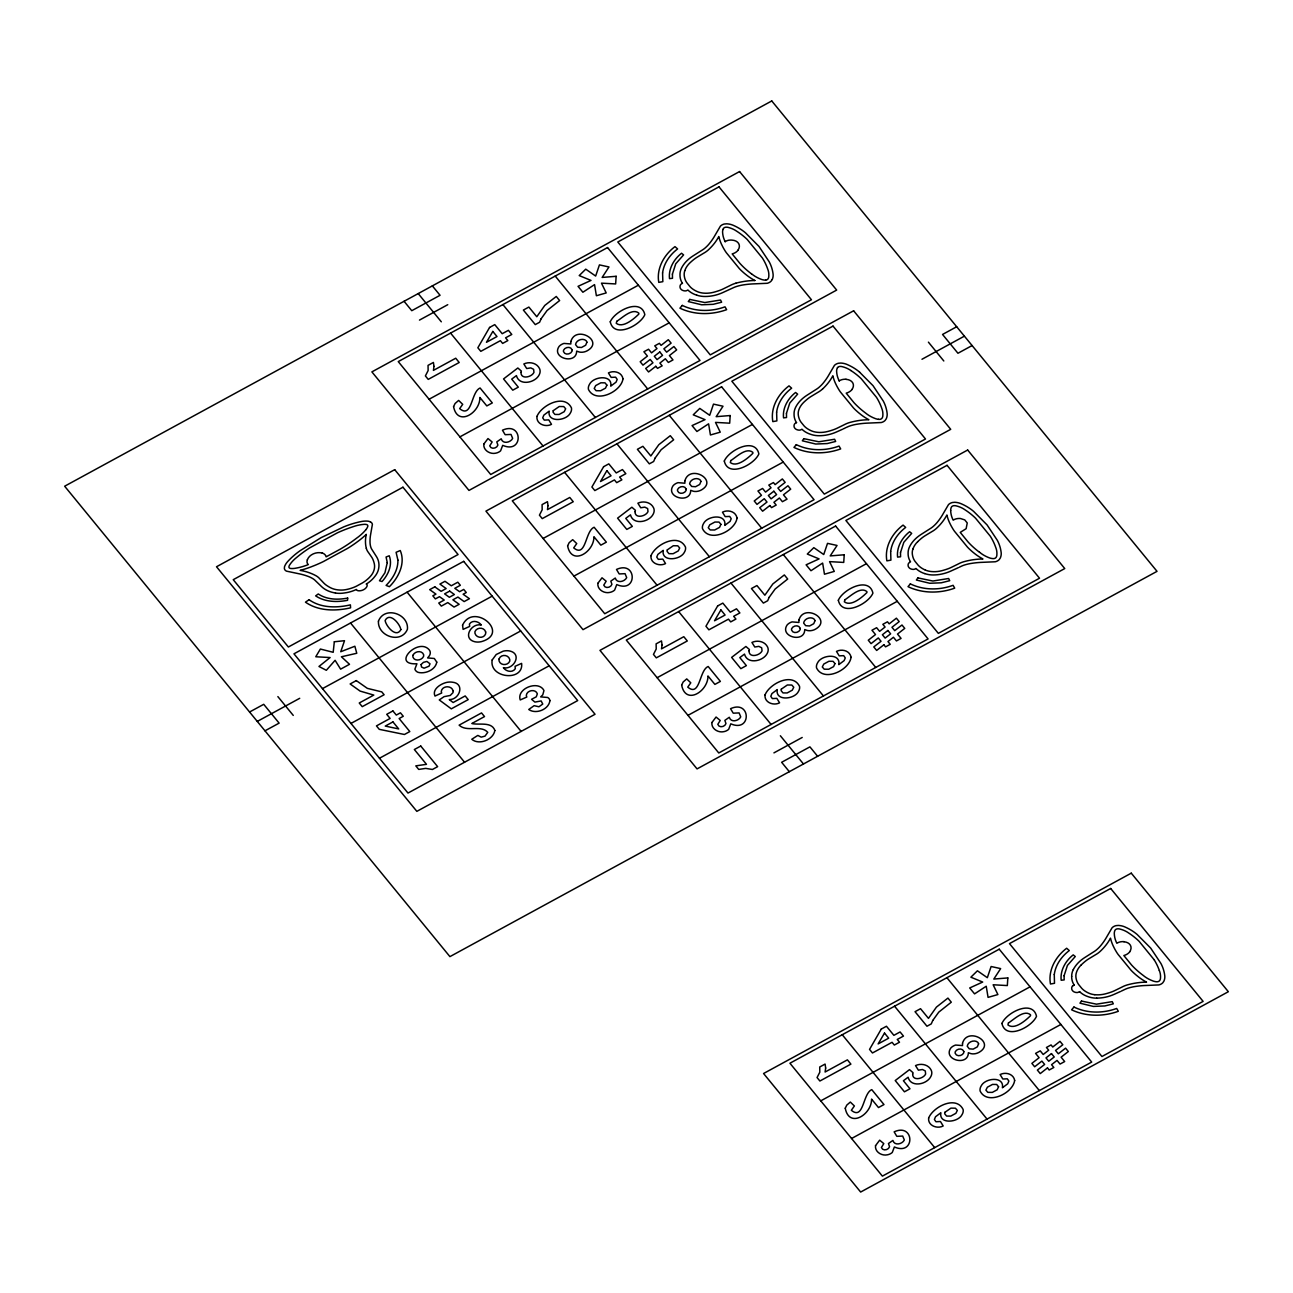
<?xml version="1.0" encoding="UTF-8"?>
<svg xmlns="http://www.w3.org/2000/svg" width="1293" height="1293" viewBox="0 0 1293 1293"><rect width="100%" height="100%" fill="white"/><g stroke="black" fill="none" stroke-linecap="round" stroke-linejoin="round"><path stroke-width="1.5" d="M772.26 279.45L771.113 281.147A6.142 4.364 -16.6 0 1 767.169 283.296L752.478 283.927A66.525 47.372 -16.6 0 0 742.845 284.977A34.103 24.276 -16.6 0 0 736.865 286.383A19.104 13.609 -16.6 0 0 733.066 287.854L722.545 292.687A31.097 22.143 -16.6 0 1 705.024 296.485A23.112 16.453 -16.6 0 1 696.717 295.127M419.465 320.098L447.75 304.695M429.066 399.246L638.37 285.203M459.888 436.872L669.192 322.83M543.108 538.47L752.413 424.443M249.581 712.007L263.724 704.313L279.126 723.126L264.984 730.82M956.691 326.741L942.549 334.451L957.951 353.264L972.094 345.554M257.291 721.413L299.717 698.301M921.974 359.26L964.4 336.148M322.474 688.619L492.164 596.154M573.93 576.112L783.235 462.07M350.969 723.433L520.675 630.968M379.479 758.248L549.186 665.782M657.135 677.71L866.439 563.683M687.957 715.352L897.261 601.31M773.925 752.882L802.21 737.463M820.748 1100.86L1030.052 986.834M851.57 1138.503L1060.874 1024.46M846.155 427.547L847.093 427.094A19.104 13.609 -16.6 0 1 850.907 425.623A34.103 24.276 -16.6 0 1 856.887 424.233A66.525 47.372 -16.6 0 1 866.52 423.167L881.196 422.536A6.142 4.364 -16.6 0 0 885.155 420.387L886.303 418.69A18.134 12.914 -16.6 0 0 887.095 413.113A67.317 47.938 -16.6 0 0 883.281 401.056L873.034 385.686L859.522 372.093M959.261 567.239L961.135 566.334A19.104 13.609 -16.6 0 1 964.95 564.863A34.103 24.276 -16.6 0 1 970.93 563.473A66.525 47.372 -16.6 0 1 980.547 562.407L995.238 561.776A6.142 4.364 -16.6 0 0 999.198 559.627L1000.346 557.929A18.134 12.914 -16.6 0 0 1001.138 552.353A67.317 47.938 -16.6 0 0 997.307 540.296L987.076 524.926L973.564 511.333A67.317 47.938 -16.6 0 0 961.378 503.834A18.134 12.914 -16.6 0 0 954.767 502.282L952.424 502.508A6.142 4.364 -16.6 0 0 948.464 504.658L942.128 515.487A66.525 47.372 -16.6 0 1 937.247 522.34A34.103 24.276 -16.6 0 1 933.368 526.299A19.104 13.609 -16.6 0 1 930.249 528.611L920.745 534.672A31.097 22.143 -16.6 0 0 909.722 546.422A23.112 16.453 -16.6 0 0 908.106 553.21A28.64 20.397 -16.6 0 0 910.531 561.825A5.754 4.105 -16.6 0 0 909.238 562.73A2.117 1.503 -16.6 0 0 908.607 563.279L908.543 563.376A5.641 4.008 -16.6 0 0 908.106 565.332A6.126 4.364 -16.6 0 0 908.947 567.482A6.126 4.364 -16.6 0 0 911.064 568.968A5.641 4.008 -16.6 0 0 913.456 569.373L913.585 569.373A2.117 1.503 -16.6 0 0 914.523 569.195A5.754 4.105 -16.6 0 0 915.961 568.484A28.64 20.397 -16.6 0 0 924.786 573.623M845.218 427.999L843.796 428.678M958.307 567.692L950.63 571.167A31.097 22.143 -16.6 0 1 933.11 574.965A23.112 16.453 -16.6 0 1 924.802 573.591M1121.435 991.052L1124.732 989.484A19.104 13.609 -16.6 0 1 1128.547 988.014A34.103 24.276 -16.6 0 1 1134.527 986.607A66.525 47.372 -16.6 0 1 1144.16 985.557L1158.835 984.927A6.142 4.364 -16.6 0 0 1162.795 982.777L1163.942 981.08A18.134 12.914 -16.6 0 0 1164.734 975.504A67.317 47.938 -16.6 0 0 1160.904 963.447L1150.673 948.076L1137.161 934.483A67.317 47.938 -16.6 0 0 1124.975 926.984A18.134 12.914 -16.6 0 0 1118.38 925.432L1116.021 925.643A6.142 4.364 -16.6 0 0 1112.061 927.808L1105.725 938.637A66.525 47.372 -16.6 0 1 1100.844 945.49A34.103 24.276 -16.6 0 1 1096.965 949.45A19.104 13.609 -16.6 0 1 1093.846 951.761L1084.342 957.822A31.097 22.143 -16.6 0 0 1073.319 969.572M842.858 429.114L836.587 431.927A31.097 22.143 -16.6 0 1 819.067 435.725A23.112 16.453 -16.6 0 1 810.759 434.351A28.64 20.397 -16.6 0 1 801.935 429.228A5.754 4.105 -16.6 0 1 800.496 429.939A2.117 1.503 -16.6 0 1 799.559 430.133L799.413 430.133A5.641 4.008 -16.6 0 1 797.038 429.712A6.126 4.364 -16.6 0 1 794.904 428.258A6.126 4.364 -16.6 0 1 794.047 426.092A5.641 4.008 -16.6 0 1 794.5 424.136L794.565 424.039A2.117 1.503 -16.6 0 1 795.13 423.393A5.754 4.105 -16.6 0 1 796.536 422.682M1120.481 991.505L1114.227 994.317A31.097 22.143 -16.6 0 1 1096.706 998.115M370.218 521.742L368.166 521.176A18.134 12.914 -16.6 0 0 360.795 521.629A67.317 47.938 -16.6 0 0 343.809 526.849L321.149 537.629L300.283 550.592A67.317 47.938 -16.6 0 0 287.854 561.372A18.134 12.914 -16.6 0 0 284.508 566.754L284.363 568.516A6.142 4.364 -16.6 0 0 286.513 571.15L299.911 573.963A66.525 47.372 -16.6 0 1 308.219 576.419A34.103 24.276 -16.6 0 1 312.841 578.65A19.104 13.609 -16.6 0 1 315.347 580.622L321.731 586.763A31.097 22.143 -16.6 0 0 335.469 593.002M928.406 342.144L943.809 360.973M555.214 276.072L647.68 388.967M669.257 415.312L761.722 528.207M783.299 554.552L875.765 667.447M502.896 304.582L595.362 417.477M616.939 443.822L709.404 556.717M730.965 583.062L823.431 695.957M432.347 285.882L440.056 295.289L411.772 310.692L404.062 301.285M817.612 756.276L809.919 746.869L781.635 762.288L789.328 771.695M418.205 293.576L441.317 321.812M450.562 333.093L543.028 445.988M564.605 472.333L657.07 585.228M678.647 611.573L771.113 724.468M780.358 735.765L803.47 763.985M946.896 977.702L1039.362 1090.597M894.578 1006.213L987.044 1119.108M842.244 1034.723L934.71 1147.618M407.101 592.178L521.127 731.418M350.532 623L464.559 762.24M277.866 696.604L293.269 715.417M1154.099 959.681L1139.149 941.352A103.812 73.927 -16.6 0 0 1128.514 932.9A30.87 21.981 -16.6 0 0 1119.916 929.053A6.788 4.833 -16.6 0 0 1117.508 928.843A2.473 1.762 -16.6 0 0 1115.196 929.99A5.366 3.831 -16.6 0 0 1114.647 931.122A14.045 9.988 -16.6 0 0 1114.291 933.724A43.849 31.226 -16.6 0 0 1116.877 943.292A6.998 4.978 -16.6 0 1 1120.352 941.87A10.667 7.596 -16.6 0 1 1124.037 941.66M1159.336 970.59A30.87 21.981 -16.6 0 1 1160.451 978.526A6.788 4.833 -16.6 0 1 1159.756 980.417A2.473 1.762 -16.6 0 1 1157.332 981.743A5.576 3.976 -16.6 0 1 1156.071 981.71A14.045 9.988 -16.6 0 1 1153 980.983A43.849 31.226 -16.6 0 1 1143.141 975.358A130.835 93.161 -16.6 0 1 1131.585 965.031L1123.843 955.527A8.615 6.142 -16.6 0 0 1129.726 951.842M1154.099 959.681A103.004 73.345 -16.6 0 1 1159.352 970.59M1072.754 985.783A2.117 1.503 -16.6 0 0 1072.204 986.43A5.641 4.008 -16.6 0 0 1071.703 988.482A6.126 4.364 -16.6 0 0 1072.543 990.632A6.126 4.364 -16.6 0 0 1074.661 992.119A5.641 4.008 -16.6 0 0 1077.053 992.523L1077.182 992.523A2.117 1.503 -16.6 0 0 1078.136 992.345A5.754 4.105 -16.6 0 0 1079.558 991.634M1074.127 984.975A28.64 20.397 -16.6 0 1 1071.671 976.36M1071.703 976.36A23.112 16.453 -16.6 0 1 1073.287 969.572M1072.834 985.88A5.754 4.105 -16.6 0 1 1074.176 985.072M1079.574 991.618A28.64 20.397 -16.6 0 0 1088.383 996.774A23.112 16.453 -16.6 0 0 1096.69 998.148M1123.989 941.773A10.134 7.208 -16.6 0 1 1129.646 951.826M1081.32 964.788A22.579 16.082 -16.6 0 0 1076.487 972.304A20.009 14.255 -16.6 0 0 1075.938 977.33A32.39 23.064 -16.6 0 0 1076.616 980.466A27.056 19.266 -16.6 0 0 1078.718 984.62L1081.724 988.305A27.056 19.266 -16.6 0 0 1085.635 991.472A31.662 22.547 -16.6 0 0 1089.514 993.444A20.009 14.255 -16.6 0 0 1094.815 994.721M1081.336 964.804A55.324 39.388 -16.6 0 1 1085.247 961.329A27.444 19.54 -16.6 0 1 1089.352 958.485L1095.381 954.832A20.397 14.53 -16.6 0 0 1100.181 951.389A54.516 38.822 -16.6 0 0 1110.493 938.136A76.012 54.128 -16.6 0 0 1113.903 947.349A78.113 55.615 -16.6 0 0 1115.73 950.727A70.727 50.362 -16.6 0 0 1118.106 954.444L1130.987 970.17A70.727 50.362 -16.6 0 0 1134.284 973.387A78.113 55.615 -16.6 0 0 1137.404 976.053A76.012 54.128 -16.6 0 0 1146.535 982.13A54.516 38.822 -16.6 0 0 1127.577 984.83A20.397 14.53 -16.6 0 0 1121.839 987.141L1115.406 990.293A27.444 19.54 -16.6 0 1 1110.606 992.297A55.324 39.388 -16.6 0 1 1105.176 993.913A22.579 16.082 -16.6 0 1 1094.832 994.689M307.475 559.643A10.134 7.208 -16.6 0 1 322.216 553.097M307.346 559.627A10.732 7.645 -16.6 0 0 307.039 562.116A6.998 4.978 -16.6 0 0 308.332 564.572A43.849 31.226 -16.6 0 1 294.901 568.338A14.045 9.988 -16.6 0 1 291.491 568.532A5.366 3.831 -16.6 0 1 290.262 568.387A2.473 1.762 -16.6 0 1 288.937 566.77A6.788 4.833 -16.6 0 1 289.697 564.879A30.87 21.981 -16.6 0 1 296.517 557.558A103.812 73.927 -16.6 0 1 309.9 547.763L337.457 532.797A103.004 73.345 -16.6 0 1 353.151 526.687A30.87 21.981 -16.6 0 1 364.06 524.344A6.788 4.833 -16.6 0 1 366.485 524.522A2.473 1.762 -16.6 0 1 367.826 525.944A5.366 3.831 -16.6 0 1 367.503 527.108A14.045 9.988 -16.6 0 1 365.951 529.613M366.372 584.016A28.64 20.397 -16.6 0 0 374.986 576.274A23.112 16.453 -16.6 0 0 378.413 569.631A31.097 22.143 -16.6 0 0 376.619 556.863L372.061 549.719A19.104 13.609 -16.6 0 1 370.784 547.068A34.103 24.276 -16.6 0 1 370.04 542.737A66.525 47.372 -16.6 0 1 370.444 535.544L372.384 524.376A6.142 4.364 -16.6 0 0 370.218 521.742M366.388 584.032A5.754 4.105 -16.6 0 1 367.067 585.002A2.117 1.503 -16.6 0 1 367.131 585.681A5.641 4.008 -16.6 0 1 366.097 587.701A6.126 4.364 -16.6 0 1 363.721 589.608A6.126 4.364 -16.6 0 1 360.65 590.675A5.641 4.008 -16.6 0 1 358.096 590.707A2.117 1.503 -16.6 0 1 357.224 590.368A5.754 4.105 -16.6 0 1 356.383 589.479A28.64 20.397 -16.6 0 1 344.31 592.986A23.112 16.453 -16.6 0 1 335.453 593.034M365.984 529.613A43.849 31.226 -16.6 0 1 356.512 538.244A130.835 93.161 -16.6 0 1 340.398 549.089L326.127 556.83A8.615 6.142 -16.6 0 0 322.28 553.016M366.323 548.41A54.516 38.822 -16.6 0 1 366.307 534.348A76.012 54.128 -16.6 0 1 356.351 542.527A78.113 55.615 -16.6 0 1 352.165 545.436A70.727 50.362 -16.6 0 1 347.203 548.588L323.573 561.453A70.727 50.362 -16.6 0 1 318.11 563.99A78.113 55.615 -16.6 0 1 313.213 566.027A76.012 54.128 -16.6 0 1 300.154 570.375A54.516 38.822 -16.6 0 1 316.074 575.789A20.397 14.53 -16.6 0 1 319.791 578.844L323.557 582.787A27.444 19.54 -16.6 0 0 326.628 585.406A55.324 39.388 -16.6 0 0 330.555 587.749A22.579 16.082 -16.6 0 0 339.752 590.044A20.009 14.255 -16.6 0 0 346.427 589.527A32.39 23.064 -16.6 0 0 350.775 588.412A27.056 19.266 -16.6 0 0 356.787 586.004L362.299 582.998A27.056 19.266 -16.6 0 0 367.309 579.393A31.662 22.547 -16.6 0 0 370.251 576.549A20.009 14.255 -16.6 0 0 373.435 571.716A22.579 16.082 -16.6 0 0 374.34 563.893A55.324 39.388 -16.6 0 0 373.16 560.047A27.444 19.54 -16.6 0 0 371.382 556.733L368.36 552.386A20.397 14.53 -16.6 0 1 366.355 548.41M912.858 549.153A20.009 14.255 -16.6 0 0 912.341 554.18A32.39 23.064 -16.6 0 0 913.02 557.315A27.056 19.266 -16.6 0 0 915.121 561.469L918.127 565.154A27.056 19.266 -16.6 0 0 922.022 568.322A32.39 23.064 -16.6 0 0 925.303 570.035M912.89 549.153A22.579 16.082 -16.6 0 1 917.723 541.638M917.739 541.654A55.324 39.388 -16.6 0 1 921.65 538.179A27.444 19.54 -16.6 0 1 925.756 535.334L931.784 531.682A20.397 14.53 -16.6 0 0 936.585 528.239A54.516 38.822 -16.6 0 0 946.896 514.986A76.012 54.128 -16.6 0 0 950.307 524.198A78.113 55.615 -16.6 0 0 952.133 527.576A70.727 50.362 -16.6 0 0 954.509 531.294L967.39 547.02A70.727 50.362 -16.6 0 0 970.687 550.236A78.113 55.615 -16.6 0 0 973.807 552.903A76.012 54.128 -16.6 0 0 982.939 558.98A54.516 38.822 -16.6 0 0 963.98 561.679A20.397 14.53 -16.6 0 0 958.242 563.99L951.81 567.142A27.444 19.54 -16.6 0 1 946.993 569.146A55.324 39.388 -16.6 0 1 941.579 570.763A22.579 16.082 -16.6 0 1 931.235 571.538A20.009 14.255 -16.6 0 1 925.319 570.035M979.544 552.208A43.849 31.226 -16.6 0 0 989.387 557.849A14.045 9.988 -16.6 0 0 992.474 558.56A5.366 3.831 -16.6 0 0 993.978 558.576A2.473 1.762 -16.6 0 0 996.16 557.267A6.788 4.833 -16.6 0 0 996.822 555.376A30.87 21.981 -16.6 0 0 995.739 547.44A103.812 73.927 -16.6 0 0 990.276 536.175L975.552 518.202A103.812 73.927 -16.6 0 0 964.917 509.749A30.87 21.981 -16.6 0 0 956.319 505.902A6.788 4.833 -16.6 0 0 953.911 505.692A2.473 1.762 -16.6 0 0 951.6 506.84A5.366 3.831 -16.6 0 0 951.05 507.971A14.045 9.988 -16.6 0 0 950.694 510.573M979.48 552.256A130.835 93.161 -16.6 0 1 967.988 541.88L960.246 532.377L966.13 528.692L967.245 522.954L964.756 519.899L960.44 518.509A10.667 7.596 -16.6 0 0 956.739 518.719A6.998 4.978 -16.6 0 0 953.2 520.174A43.849 31.226 -16.6 0 1 950.662 510.573M822.558 389.015A54.516 38.822 -16.6 0 0 832.854 375.746A76.012 54.128 -16.6 0 0 836.264 384.958A78.113 55.615 -16.6 0 0 838.09 388.336A70.727 50.362 -16.6 0 0 840.466 392.054L853.348 407.78A70.727 50.362 -16.6 0 0 856.645 410.996A78.113 55.615 -16.6 0 0 859.764 413.663A76.012 54.128 -16.6 0 0 868.896 419.74A54.516 38.822 -16.6 0 0 849.937 422.439A20.397 14.53 -16.6 0 0 844.2 424.75L837.767 427.902A27.444 19.54 -16.6 0 1 832.967 429.906A55.324 39.388 -16.6 0 1 827.536 431.523A22.579 16.082 -16.6 0 1 817.192 432.298A20.009 14.255 -16.6 0 1 811.875 431.038A31.662 22.547 -16.6 0 1 807.996 429.066A27.056 19.266 -16.6 0 1 804.084 425.914L801.078 422.229A27.056 19.266 -16.6 0 1 798.977 418.075A32.39 23.064 -16.6 0 1 798.282 414.956A20.009 14.255 -16.6 0 1 798.815 409.913A22.579 16.082 -16.6 0 1 803.68 402.398A55.324 39.388 -16.6 0 1 807.608 398.939A27.444 19.54 -16.6 0 1 811.713 396.094L817.742 392.442A20.397 14.53 -16.6 0 0 822.542 388.999M859.554 372.077A67.317 47.938 -16.6 0 0 847.335 364.594A18.134 12.914 -16.6 0 0 840.741 363.042L838.381 363.268A6.142 4.364 -16.6 0 0 834.421 365.418L828.086 376.247A66.525 47.372 -16.6 0 1 823.205 383.1A34.103 24.276 -16.6 0 1 819.342 387.06A19.104 13.609 -16.6 0 1 816.206 389.371L806.703 395.432A31.097 22.143 -16.6 0 0 795.68 407.182A23.112 16.453 -16.6 0 0 794.064 413.97A28.64 20.397 -16.6 0 0 796.488 422.585M878.432 419.304A5.366 3.831 -16.6 0 0 879.935 419.336A2.473 1.762 -16.6 0 0 882.117 418.027A6.788 4.833 -16.6 0 0 882.796 416.136A30.87 21.981 -16.6 0 0 881.713 408.2A103.004 73.345 -16.6 0 0 876.46 397.29L861.186 378.655A103.004 73.345 -16.6 0 0 850.859 370.525M878.432 419.32A14.045 9.988 -16.6 0 1 875.361 418.593A43.849 31.226 -16.6 0 1 865.502 412.968A130.835 93.161 -16.6 0 1 853.946 402.64L846.204 393.137A8.615 6.142 -16.6 0 0 852.087 389.452M845.961 379.35A10.134 7.208 -16.6 0 1 852.006 389.435M846.01 379.237A10.732 7.645 -16.6 0 0 842.713 379.479A6.998 4.978 -16.6 0 0 839.157 380.934M839.238 380.902A43.849 31.226 -16.6 0 1 836.619 371.333A14.045 9.988 -16.6 0 1 837.007 368.731A5.366 3.831 -16.6 0 1 837.557 367.6M837.557 367.6A2.473 1.762 -16.6 0 1 839.868 366.452A6.788 4.833 -16.6 0 1 842.276 366.679A30.87 21.981 -16.6 0 1 850.859 370.525M765.65 280.112A5.576 3.976 -16.6 0 1 764.389 280.08A14.045 9.988 -16.6 0 1 761.318 279.353A43.849 31.226 -16.6 0 1 751.475 273.728M765.65 280.112A2.473 1.762 -16.6 0 0 768.074 278.787A6.788 4.833 -16.6 0 0 768.753 276.896A30.87 21.981 -16.6 0 0 767.67 268.96A103.004 73.345 -16.6 0 0 762.417 258.05L747.16 239.415A103.004 73.345 -16.6 0 0 736.816 231.285A30.87 21.981 -16.6 0 0 728.25 227.423A6.788 4.833 -16.6 0 0 725.826 227.212A2.473 1.762 -16.6 0 0 723.53 228.36A5.366 3.831 -16.6 0 0 722.965 229.507M737.964 250.196A10.134 7.208 -16.6 0 0 731.935 240.11A10.732 7.645 -16.6 0 0 728.67 240.239A6.998 4.978 -16.6 0 0 725.114 241.694M751.395 273.793A130.835 93.161 -16.6 0 1 739.919 263.4L732.177 253.897A8.615 6.142 -16.6 0 0 738.061 250.228M725.195 241.662A43.849 31.226 -16.6 0 1 722.577 232.093A14.045 9.988 -16.6 0 1 722.965 229.491M684.789 270.673A20.009 14.255 -16.6 0 0 684.256 275.716A32.39 23.064 -16.6 0 0 684.934 278.835A27.056 19.266 -16.6 0 0 687.036 282.989L690.042 286.674A27.056 19.266 -16.6 0 0 693.953 289.842A31.662 22.547 -16.6 0 0 697.832 291.814A20.009 14.255 -16.6 0 0 703.15 293.091A22.579 16.082 -16.6 0 0 713.51 292.299A55.324 39.388 -16.6 0 0 718.924 290.666A27.444 19.54 -16.6 0 0 723.724 288.662L730.157 285.511A20.397 14.53 -16.6 0 1 735.895 283.215M684.821 270.673A22.579 16.082 -16.6 0 1 689.638 263.158A55.324 39.388 -16.6 0 1 693.565 259.699A27.444 19.54 -16.6 0 1 697.67 256.854L703.699 253.202A20.397 14.53 -16.6 0 0 708.499 249.759A54.516 38.822 -16.6 0 0 718.811 236.506A76.012 54.128 -16.6 0 0 722.221 245.718A78.113 55.615 -16.6 0 0 724.048 249.113A70.727 50.362 -16.6 0 0 726.424 252.814L739.305 268.54A70.727 50.362 -16.6 0 0 742.602 271.756A78.113 55.615 -16.6 0 0 745.738 274.423A76.012 54.128 -16.6 0 0 754.853 280.5M735.895 283.199A54.516 38.822 -16.6 0 1 754.853 280.516M682.429 283.345A5.754 4.105 -16.6 0 0 681.088 284.153A2.117 1.503 -16.6 0 0 680.522 284.799A5.641 4.008 -16.6 0 0 680.021 286.852A6.126 4.364 -16.6 0 0 680.861 289.018A6.126 4.364 -16.6 0 0 682.979 290.489A5.641 4.008 -16.6 0 0 685.371 290.893L685.516 290.893A2.117 1.503 -16.6 0 0 686.454 290.715A5.754 4.105 -16.6 0 0 687.876 290.004A28.64 20.397 -16.6 0 0 696.701 295.143M682.445 283.345A28.64 20.397 -16.6 0 1 679.989 274.73A23.112 16.453 -16.6 0 1 681.605 267.942A31.097 22.143 -16.6 0 1 692.644 256.176L702.164 250.131A19.104 13.609 -16.6 0 0 705.299 247.82A34.103 24.276 -16.6 0 0 709.162 243.86A66.525 47.372 -16.6 0 0 714.043 237.007L720.379 226.178A6.142 4.364 -16.6 0 1 724.339 224.012L726.682 223.818A18.134 12.914 -16.6 0 1 733.309 225.338A67.317 47.938 -16.6 0 1 745.511 232.837L758.991 246.446L769.206 261.816A67.317 47.938 -16.6 0 1 773.052 273.874A18.134 12.914 -16.6 0 1 772.277 279.45M570.843 341.546L570.827 343.97L563.974 343.421A8.712 6.206 -16.6 0 0 559.077 346.443C550.996 358.258 576.646 365.014 576.662 351.082L579.264 352.019A8.76 6.239 -16.6 0 0 587.329 350.726C604.688 340.835 575.676 324.64 570.843 341.546M684.886 480.786L684.87 483.21L678.001 482.661A8.712 6.206 -16.6 0 0 673.12 485.683C665.038 497.498 690.688 504.254 690.704 490.322L693.307 491.259A8.76 6.239 -16.6 0 0 701.372 489.966C718.73 480.075 689.719 463.88 684.886 480.786M798.929 620.026L798.912 622.45L792.043 621.901A8.712 6.206 -16.6 0 0 787.162 624.923C779.081 636.738 804.731 643.494 804.747 629.562L807.349 630.499A8.76 6.239 -16.6 0 0 815.414 629.206C832.757 619.315 803.761 603.12 798.929 620.026M962.525 1043.176L962.509 1045.584L955.64 1045.051A8.712 6.206 -16.6 0 0 950.759 1048.073C942.678 1059.888 968.328 1066.644 968.344 1052.712L970.946 1053.65A8.76 6.239 -16.6 0 0 979.011 1052.357C996.37 1042.465 967.358 1026.27 962.525 1043.176M485.667 631.97L485.635 633.829C483.921 638.758 476.357 638.338 474.967 633.328L474.951 631.614C476.761 627.04 484.293 626.992 485.667 631.97M610.248 321.812C614.062 338.976 640.31 325.497 644.835 314.652C640.956 297.487 614.805 310.918 610.248 321.812M724.29 461.051C728.088 478.216 754.352 464.737 758.878 453.891C754.999 436.727 728.848 450.158 724.29 461.051M838.333 600.291C842.131 617.44 868.395 603.976 872.92 593.131C869.041 575.967 842.874 589.398 838.333 600.291M1001.93 1023.442C1005.728 1040.59 1031.992 1027.127 1036.517 1016.282C1032.638 999.117 1006.487 1012.548 1001.93 1023.442M387.253 562.617L384.942 572.767L379.463 580.767L382.033 581.527C388.239 574.803 392.781 564.863 389.241 555.78L386.074 557.024L387.253 562.617M397.905 560.111C398.179 569.841 392.733 578.714 386.09 585.422L389.403 586.683C398.583 577.567 405.711 563.36 400.248 550.527L396.094 552.305L397.905 560.111M622.984 378.801C621.286 391.779 595.556 404.095 588.444 389.403A11.669 8.308 -16.6 0 1 589.56 384.231C593.503 376.247 612.801 374.34 610.749 386.138L616.034 382.162L617.197 379.447L615.63 377.168L611.153 377.394L608.421 372.934C613.803 370.137 621.885 372.174 622.984 378.801M737.026 518.04C735.329 531.019 709.598 543.335 702.487 528.643A11.669 8.308 -16.6 0 1 703.602 523.471C707.546 515.487 726.844 513.58 724.775 525.378L730.076 521.402L731.224 518.687L729.672 516.408L725.195 516.634L722.464 512.173C727.846 509.377 735.927 511.414 737.026 518.04M851.069 657.28C849.372 670.259 823.625 682.575 816.529 667.883A11.669 8.308 -16.6 0 1 817.645 662.711C821.588 654.727 840.886 652.82 838.818 664.618L844.119 660.642L845.266 657.927L843.715 655.648L839.238 655.874L836.49 651.413C841.888 648.617 849.954 650.654 851.069 657.28M1014.666 1080.431C1012.969 1093.409 987.238 1105.725 980.126 1091.033A11.669 8.308 -16.6 0 1 981.242 1085.861C985.185 1077.877 1004.483 1075.97 1002.414 1087.769L1007.716 1083.793L1008.863 1081.077L1007.312 1078.798L1002.835 1079.025L1000.103 1074.564C1005.485 1071.768 1013.55 1073.804 1014.666 1080.431M536.951 416.427C536.029 424.072 545.598 427.563 551.497 424.33L548.749 419.869L544.272 420.128L542.704 417.849L543.852 415.118L549.169 411.126C547.036 422.908 566.415 421.017 570.342 413.033A11.54 8.227 -16.6 0 0 571.441 407.861C564.378 393.428 541.444 405.178 536.951 416.427M650.993 555.667C650.072 563.312 659.64 566.803 665.539 563.57L662.792 559.109L658.315 559.368L656.747 557.089L657.895 554.358L663.212 550.365C661.062 562.148 680.457 560.257 684.369 552.273A11.54 8.227 -16.6 0 0 685.484 547.101C678.405 532.668 655.486 544.418 650.993 555.667M765.036 694.907C764.115 702.552 773.683 706.043 779.582 702.81L776.834 698.349L772.357 698.608L770.79 696.329L771.921 693.598L777.255 689.605C775.105 701.388 794.5 699.497 798.411 691.513A11.54 8.227 -16.6 0 0 799.527 686.341C792.447 671.907 769.529 683.658 765.036 694.907M928.633 1118.057C927.711 1125.702 937.28 1129.193 943.179 1125.961L940.431 1121.5L935.954 1121.758L934.386 1119.479L935.534 1116.748L940.851 1112.756C938.702 1124.538 958.097 1122.647 962.008 1114.663A11.54 8.227 -16.6 0 0 963.123 1109.491C956.044 1095.058 933.126 1106.808 928.633 1118.057M499.082 658.945L499.033 660.804C500.407 665.798 507.955 665.717 509.765 661.143L509.749 659.43C508.343 654.403 500.811 654.032 499.082 658.945M483.841 444.032C483.016 450.336 490.192 454.538 495.801 453.164A7.532 5.366 -16.6 0 0 500.601 450.821L502.702 445.342C523.697 454.538 523.002 420.855 502.46 430.213L505.143 434.707L511.01 434.432L512.658 438.375C510.622 442.594 502.718 444.42 501.215 438.796L496.787 441.899L497.902 445.099C496.868 448.477 490.968 449.738 489.724 445.875L492.132 441.98L487.994 438.553L483.841 444.032M597.883 583.272C597.043 589.576 604.235 593.778 609.843 592.404A7.532 5.366 -16.6 0 0 614.644 590.061L616.745 584.581C637.724 593.778 637.045 560.095 616.502 569.453L619.185 573.947L625.052 573.672L626.701 577.615C624.648 581.834 616.745 583.66 615.258 578.036L610.813 581.139L611.928 584.339C610.91 587.717 604.995 588.978 603.766 585.115L606.158 581.22L602.021 577.793L597.883 583.272M672.425 274.1L672.489 278.286L669.499 278.625C668.368 268.718 673.912 259.214 681.524 253.25L683.593 254.899L675.738 263.804L672.425 274.1M711.926 722.512C711.085 728.816 718.278 733.018 723.886 731.644A7.532 5.366 -16.6 0 0 728.686 729.3L730.787 723.821C751.766 733.018 751.088 699.335 730.545 708.693L733.228 713.186L739.095 712.912L740.744 716.855C738.691 721.074 730.787 722.9 729.3 717.276L724.856 720.379L725.971 723.579C724.953 726.957 719.037 728.218 717.809 724.355L720.201 720.46L716.063 717.033L711.926 722.512M786.451 413.34L786.532 417.526L783.542 417.865C782.41 407.958 787.954 398.454 795.567 392.49L797.636 394.139L789.781 403.044L786.451 413.34M875.523 1145.663C874.682 1151.966 881.874 1156.168 887.483 1154.794A7.532 5.366 -16.6 0 0 892.283 1152.451L894.384 1146.972C915.363 1156.168 914.684 1122.486 894.142 1131.844L896.825 1136.337L902.692 1136.062L904.34 1140.006C902.288 1144.224 894.384 1146.051 892.897 1140.426L888.453 1143.529L889.568 1146.729C888.55 1150.107 882.634 1151.368 881.406 1147.505L883.798 1143.61L879.66 1140.184L875.523 1145.663M900.494 552.58L900.575 556.766L897.584 557.105C896.453 547.198 901.997 537.694 909.609 531.73L911.678 533.379L903.823 542.284L900.494 552.58M1064.091 975.73L1064.171 979.916L1061.181 980.256C1060.05 970.348 1065.594 960.828 1073.206 954.88L1075.275 956.529L1067.42 965.435L1064.091 975.73M453.116 690.818L453.051 692.563L450.255 695.456L444.081 696.652L439.264 699.933L451.305 708.839L468.211 699.626L465.189 695.941L453.132 702.519L449.269 699.578C459.678 699.804 465.092 683.577 452.647 682.235A12.138 8.647 -16.6 0 0 444.259 683.124C439.248 684.951 432.104 689.896 434.981 696.07L441.689 693.016L441.252 691.529C441.964 685.629 451.532 685.048 453.116 690.818M453.568 406.616C457.528 427.24 480.22 412.79 479.881 397.468L486.814 405.921L492.31 402.931L480.091 388.013C470.975 391.747 472.236 419.029 459.661 408.653L462.7 404.337L458.643 400.426L455.088 403.497L453.568 406.616M567.611 545.856C571.554 566.479 594.247 552.03 593.923 536.708L600.857 545.161L606.352 542.171L594.134 527.253C585.018 530.987 586.279 558.269 573.704 547.893L576.743 543.577L572.686 539.666L569.13 542.737L567.611 545.856M681.653 685.096C685.597 705.719 708.289 691.27 707.966 675.948L714.884 684.401L720.379 681.411L708.176 666.493C699.06 670.227 700.321 697.509 687.747 687.133L690.785 682.817L686.728 678.906L683.173 681.977L681.653 685.096M845.25 1108.246C849.194 1128.87 871.886 1114.421 871.563 1099.098L878.48 1107.551L883.976 1104.561L871.773 1089.643C862.657 1093.377 863.918 1120.659 851.344 1110.283L854.382 1105.968L850.325 1102.056L846.77 1105.127L845.25 1108.246M520.982 372.352C520.691 379.77 531.746 377.265 533.961 372.384L533.621 369.313L530.76 367.891L526.704 368.537L523.843 363.963C529.29 361.393 536.854 362.832 539.553 368.634A12.138 8.647 -16.6 0 1 539.149 374.922C535.124 383.003 519.059 386.171 516.424 375.6L511.721 379.124L518.299 387.157L512.755 390.179L503.543 378.93L517.83 367.988L521.354 371.059L520.982 372.352M549.897 700.709C548.798 709.534 535.884 714.593 528.74 709.501L534.122 705.671L538.922 706.77L542.753 704.055L541.153 700.935L534.898 702.099L531.568 699.287L536.288 696.814L537.338 693.824C535.641 688.539 526.639 690.22 526.299 695.456L526.801 697.04L520.222 699.949C516.311 688.409 538.615 679.859 543.965 690.543L542.753 694.874L540.668 696.895L547.666 697.477A7.532 5.366 -16.6 0 1 549.913 700.709M635.025 511.592C634.734 519.01 645.789 516.505 648.003 511.624L647.648 508.553L644.803 507.131L640.746 507.777L637.885 503.203C643.332 500.633 650.896 502.072 653.595 507.874A12.138 8.647 -16.6 0 1 653.191 514.161C649.167 522.243 633.101 525.411 630.467 514.84L625.764 518.364L632.342 526.396L626.798 529.419L617.585 518.17L631.873 507.228L635.396 510.299L635.025 511.592M749.051 650.832C748.776 658.25 759.831 655.745 762.046 650.864L761.69 647.793L758.846 646.371L754.789 647.017L751.928 642.443C757.375 639.873 764.939 641.312 767.622 647.114A12.138 8.647 -16.6 0 1 767.234 653.401C763.209 661.483 747.128 664.65 744.509 654.08L739.806 657.604L746.384 665.636L740.841 668.659L731.628 657.394L745.899 646.468L749.423 649.539L749.051 650.832M912.664 1073.982C912.373 1081.401 923.428 1078.895 925.643 1074.014L925.287 1070.943L922.442 1069.505L918.386 1070.168L915.525 1065.594C920.972 1063.024 928.536 1064.462 931.235 1070.265A12.138 8.647 -16.6 0 1 930.831 1076.552C926.806 1084.633 910.725 1087.801 908.106 1077.231L903.403 1080.754L909.981 1088.787L904.437 1091.809L895.225 1080.544L909.512 1069.618L913.02 1072.689L912.664 1073.982M572.136 349.902L572.088 351.163C570.649 354.476 564.766 355.478 563.457 351.534L563.522 350.274C564.944 346.96 570.843 345.974 572.136 349.902M686.179 489.142L686.13 490.403C684.692 493.716 678.809 494.718 677.5 490.774L677.548 489.514C678.987 486.184 684.87 485.214 686.179 489.142M800.222 628.382L800.173 629.643C798.735 632.956 792.851 633.942 791.542 630.014L791.591 628.754C793.029 625.424 798.912 624.454 800.222 628.382M963.818 1051.532L963.77 1052.793C962.331 1056.106 956.448 1057.092 955.139 1053.165L955.188 1051.904C956.626 1048.575 962.509 1047.605 963.818 1051.532M347.672 598.077L347.558 600.308C336.907 602.376 324.947 602.085 315.637 595.879L318.256 593.972C326.806 599.726 337.845 600 347.672 598.077M494.863 730.464C493.409 739.677 479.121 745.544 471.767 739.273L477.828 735.41L481.206 737.139L485.004 736.137L487.752 732.371C480.98 724.516 466.951 732.565 459.112 725.147L481.529 712.928L484.519 716.581L471.832 723.514C479.089 725.357 491.647 721.284 494.863 730.464M436.775 662.129C435.531 669.871 425.155 674.283 418.043 672.328A8.712 6.206 -16.6 0 1 414.891 669.144L416.928 663.762C390.809 665.313 418.124 636.948 429.179 649.797A8.76 6.239 -16.6 0 1 429.389 655.745L427.627 657.927L434.303 658.476L436.775 662.129M616.147 276.298L615.646 283.943L601.471 283.151L606.207 292.929L596.38 295.741L594.554 284.605L582.884 292.25L578.036 286.335L590.998 280.419L579.199 275.587L585.745 269.17L595.653 276.055L599.435 264.887L608.971 266.972L602.15 277.429L616.147 276.298M730.189 415.538L729.688 423.183L715.498 422.391L720.249 432.169L710.423 434.981L708.596 423.829L696.927 431.49L692.062 425.575L705.041 419.659L693.242 414.827L699.788 408.41L709.695 415.295L713.477 404.127L723.013 406.212L716.177 416.669L730.189 415.538M844.232 554.778L843.731 562.423L829.54 561.631L834.292 571.409L824.465 574.221L822.639 563.069L810.97 570.73L806.105 564.815L819.083 558.899L807.285 554.051L813.814 547.65L823.738 554.535L827.52 543.367L837.056 545.452L830.219 555.909L844.232 554.778M1007.829 977.928L1007.328 985.573L993.137 984.765L997.889 994.559L988.062 997.372L986.236 986.22L974.566 993.881L969.702 987.965L982.68 982.05L970.881 977.201L977.411 970.801L987.335 977.686L991.117 966.517L1000.653 968.602L993.816 979.06L1007.829 977.928M433.979 366.404L433.43 370.38L455.734 358.226L459.209 362.493L428.225 379.382L425.397 375.924L428.128 370.558L428.048 365.369L433.414 362.444L433.979 366.404M548.022 505.644L547.472 509.62L569.777 497.466L573.252 501.732L542.252 518.622L539.44 515.164L542.171 509.798L542.09 504.609L547.456 501.684L548.022 505.644M662.064 644.884L661.515 648.86L683.803 636.706L687.294 640.972L656.294 657.862L653.466 654.403L656.214 649.038L656.117 643.849L661.499 640.924L662.064 644.884M825.661 1068.034L825.112 1072.01L847.416 1059.856L850.891 1064.123L819.891 1081.013L817.063 1077.554L819.81 1072.188L819.73 1067L825.096 1064.074L825.661 1068.034M412.984 655.26L412.855 656.892C414.439 661.757 421.744 660.497 423.554 656.456L423.716 654.888C422.132 649.991 414.778 651.074 412.984 655.26M662.582 272.904L662.84 281.664L658.784 282.375C656.262 268.491 664.101 254.769 674.978 246.624L677.597 248.935C669.936 254.753 663.859 263.206 662.582 272.904M776.624 412.144L776.867 420.904L772.826 421.615C770.289 407.731 778.144 394.009 789.021 385.864L791.639 388.175C783.978 393.993 777.901 402.446 776.624 412.144M890.667 551.384L890.909 560.144L886.869 560.855C884.331 546.971 892.186 533.249 903.064 525.103L905.666 527.415C898.021 533.217 891.944 541.686 890.667 551.384M1054.264 974.534L1054.506 983.294L1050.466 984.005C1047.928 970.122 1055.783 956.4 1066.66 948.254L1069.279 950.565C1061.618 956.367 1055.541 964.837 1054.264 974.534M378.445 621.141C377.411 636.253 401.105 644.383 407.424 629.271C409.008 613.803 384.49 605.544 378.445 621.141M334.321 641.764L333.19 652.302L320.373 649.038L315.767 656.763L330.103 657.555L318.951 666.477L326.337 670.291L335.097 660.303L340.609 669.16L349.514 664.295L341.417 656.779L356.771 653.272L354.864 646.241L340.754 651.737L344.52 640.698L334.321 641.764M462.555 625.182L463.104 629.384L469.65 626.426L469.424 624.066C472.252 619.67 478.717 621.254 481.352 625.085C471.25 622.547 462.021 638.677 474.757 641.732A11.669 8.308 -16.6 0 0 481.529 641.603C510.977 633.053 473.351 601.665 462.555 625.182M586.909 342.209L585.648 345.231L581.494 347.494L577.632 347.219L575.547 344.601C576.112 340.075 582.965 337.586 586.262 340.819L586.909 342.209M700.951 481.432L699.691 484.471L695.537 486.734L691.658 486.459L689.589 483.841C690.155 479.315 697.008 476.826 700.289 480.059L700.951 481.432M814.994 620.672L813.733 623.711L809.58 625.974L805.701 625.683L803.632 623.081C804.198 618.555 811.05 616.066 814.331 619.299L814.994 620.672M978.591 1043.823L977.33 1046.861L973.176 1049.124L969.297 1048.833L967.229 1046.231C967.794 1041.705 974.647 1039.216 977.928 1042.449L978.591 1043.823M492.18 659.98C488.899 678.421 523.827 681.815 521.612 663.374L515.067 666.331L515.309 668.707C512.481 673.103 505.983 671.552 503.365 667.673C513.466 670.243 522.663 654.096 509.943 651.042A11.54 8.227 -16.6 0 0 503.187 651.171L496.221 654.5L492.18 659.98M421.082 664.57L421.502 666.994L424.056 668.19L429.001 666.218L430.019 663.81L426.884 661.434L423.425 662.355L421.082 664.57M553.259 410.657L553.016 412.144L554.923 414.439L559.077 414.471L564.217 411.691L565.655 408.766L563.748 406.568L559.255 406.503L553.259 410.657M667.285 549.897L667.059 551.384L668.966 553.679L673.12 553.711L678.259 550.931L679.698 548.006L677.791 545.808L673.297 545.743L667.285 549.897M781.328 689.137L781.101 690.624L782.992 692.919L787.162 692.951L792.286 690.171L793.74 687.246L791.833 685.048L787.34 684.983L781.328 689.137M944.924 1112.287L944.698 1113.774L946.605 1116.069L950.759 1116.101L955.883 1113.321L957.337 1110.396L955.43 1108.198L950.937 1108.133L944.924 1112.287M606.886 385.12L605.496 388.142L600.647 390.761L596.138 390.712L594.23 388.498L595.701 385.573L600.841 382.793L604.995 382.841L606.886 385.12M720.928 524.36L719.538 527.382L714.673 530.001L710.18 529.952L708.273 527.738L709.744 524.813L714.884 522.033L719.037 522.081L720.928 524.36M834.971 663.6L833.581 666.622L828.716 669.241L824.223 669.192L822.3 666.978L823.786 664.052L828.926 661.273L833.08 661.321L834.971 663.6M998.568 1086.75L997.178 1089.773L992.313 1092.391L987.82 1092.343L985.896 1090.128L987.383 1087.203L992.523 1084.423L996.677 1084.471L998.568 1086.75M400.862 629.562C396.418 638.483 386.074 626.378 385.12 620.527C389.581 611.637 399.893 623.695 400.862 629.562M541.088 318.821L539.585 322.264L535.286 324.608L523.374 310.061L528.869 307.071L536.789 316.737L544.757 305.471L556.265 296.453L559.627 300.558L547.068 310.514L541.088 318.821M655.131 458.061L653.628 461.504L649.328 463.848L637.401 449.301L642.896 446.311L650.832 455.976L658.8 444.711L670.291 435.693L673.653 439.798L661.111 449.754L655.131 458.061M769.173 597.301L767.67 600.744L763.371 603.088L751.443 588.541L756.938 585.551L764.874 595.216L772.842 583.951L784.334 574.932L787.696 579.038L775.154 588.994L769.173 597.301M932.77 1020.452L931.267 1023.894L926.968 1026.238L915.04 1011.692L920.535 1008.702L928.471 1018.367L936.439 1007.102L947.931 998.083L951.292 1002.188L938.75 1012.144L932.77 1020.452M616.761 321.327L616.26 323.315C622.919 328.487 633.909 318.902 638.839 314.07L638.823 313.132C632.342 307.718 622.45 317.739 616.761 321.327M730.804 460.567L730.303 462.555C736.962 467.727 747.936 458.142 752.882 453.31L752.865 452.372C746.384 446.958 736.493 456.979 730.804 460.567M844.846 599.807L844.345 601.795C851.004 606.967 861.978 597.382 866.924 592.55L866.908 591.612C860.427 586.198 850.535 596.218 844.846 599.807M1008.443 1022.957L1007.942 1024.945C1014.601 1030.117 1025.575 1020.533 1030.521 1015.7L1030.505 1014.763C1024.024 1009.348 1014.132 1019.369 1008.443 1022.957M489.578 327.452L477.86 347.769L480.802 351.34L500.375 340.673L502.638 343.421L507.842 340.592L505.579 337.829L511.786 334.451L508.424 330.329L502.201 333.707L494.766 324.624L489.578 327.452M603.621 466.692L591.903 487.008L594.828 490.58L614.417 479.913L616.68 482.661L621.868 479.832L619.622 477.069L625.828 473.691L622.45 469.569L616.244 472.947L608.809 463.864L603.621 466.692M717.663 605.932L705.946 626.248L708.871 629.82L728.46 619.153L730.707 621.901L735.911 619.072L733.664 616.308L739.871 612.93L736.493 608.809L730.286 612.187L722.835 603.104L717.663 605.932M881.26 1029.083L869.543 1049.399L872.468 1052.971L892.057 1042.303L894.32 1045.051L899.508 1042.223L897.261 1039.459L903.468 1036.081L900.09 1031.959L893.883 1035.337L886.448 1026.254L881.26 1029.083M492.827 331.444L486.459 342.289L496.997 336.552L492.827 331.444M606.87 470.684L600.502 481.529L611.039 475.792L606.87 470.684M720.896 609.924L714.528 620.769L725.082 615.032L720.896 609.924M884.509 1033.075L878.125 1043.92L888.679 1038.182L884.509 1033.075M689.816 299.426L688.28 301.56L701.663 304.792L713.186 304.324L721.623 302.206L720.557 300.024L704.798 302.546L689.816 299.426M803.858 438.666L802.323 440.8L815.705 444.032L827.229 443.564L835.666 441.446L834.599 439.264L818.825 441.786L803.858 438.666M917.885 577.906L916.365 580.024L929.748 583.272L941.272 582.804L949.709 580.686L948.642 578.504L932.867 581.026L917.885 577.906M1081.481 1001.057L1079.962 1003.174L1093.345 1006.423L1104.869 1005.954L1113.305 1003.837L1112.239 1001.655L1096.464 1004.176L1081.481 1001.057M682.284 305.407L679.94 308.187C694.438 315.104 711.651 315.088 726.634 309.673L725.017 306.829C711.312 311.839 695.505 311.855 682.284 305.407M796.31 444.647L793.967 447.426C808.464 454.344 825.694 454.328 840.676 448.913L839.044 446.069C825.354 451.079 809.547 451.095 796.31 444.647M910.353 583.886L908.009 586.666C922.507 593.584 939.736 593.568 954.703 588.153L953.086 585.309C939.397 590.319 923.59 590.335 910.353 583.886M1073.95 1007.037L1071.606 1009.817C1086.104 1016.734 1103.333 1016.718 1118.316 1011.304L1116.683 1008.459C1102.994 1013.47 1087.187 1013.486 1073.95 1007.037M655.793 366.291L648.569 371.964L645.692 368.457L652.949 362.816L650.201 359.47L642.977 365.143L640.197 361.749L647.421 356.076L643.898 351.761L648.553 349.223L651.527 352.86L656.989 348.56L654.759 345.845L659.398 343.324L661.079 345.376L668.303 339.703L671.115 343.13L663.875 348.803L666.638 352.165L673.895 346.524L676.659 349.902L669.418 355.575L672.99 359.923L668.368 362.46L665.345 358.775L659.883 363.074L662.161 365.838L657.507 368.376L655.793 366.291M769.836 505.531L762.611 511.204L759.734 507.696L766.991 502.056L764.244 498.71L757.019 504.383L754.239 500.989L761.464 495.316L757.94 491.001L762.595 488.463L765.569 492.1L771.032 487.8L768.802 485.085L773.44 482.564L775.121 484.616L782.346 478.943L785.158 482.37L777.917 488.043L780.681 491.405L787.938 485.764L790.702 489.142L783.461 494.815L787.033 499.163L782.41 501.7L779.388 498.015L773.925 502.298L776.188 505.078L771.533 507.616L769.836 505.531M883.862 644.771L876.654 650.444L873.777 646.936L881.034 641.296L878.286 637.95L871.062 643.623L868.282 640.229L875.506 634.556L871.967 630.241L876.622 627.703L879.612 631.34L885.075 627.04L882.844 624.325L887.467 621.804L889.164 623.856L896.388 618.183L899.201 621.61L891.96 627.283L894.724 630.645L901.981 625.004L904.744 628.382L897.504 634.055L901.076 638.403L896.453 640.94L893.431 637.255L887.968 641.538L890.23 644.318L885.576 646.856L883.862 644.771M1047.475 1067.905L1040.251 1073.594L1037.374 1070.087L1044.631 1064.446L1041.883 1061.1L1034.659 1066.773L1031.879 1063.379L1039.103 1057.706L1035.58 1053.391L1040.235 1050.853L1043.209 1054.49L1048.671 1050.191L1046.441 1047.475L1051.064 1044.938L1052.761 1047.007L1059.985 1041.334L1062.798 1044.76L1055.557 1050.433L1058.32 1053.795L1065.577 1048.154L1068.341 1051.532L1061.1 1057.189L1064.672 1061.553L1060.05 1064.074L1057.027 1060.405L1051.565 1064.689L1053.827 1067.468L1049.173 1070.006L1047.475 1067.905M659.802 351.987L654.323 356.27L657.054 359.616L662.549 355.349L659.802 351.987M773.828 491.227L768.349 495.51L771.097 498.856L776.592 494.589L773.828 491.227M887.871 630.467L882.392 634.75L885.139 638.096L890.635 633.829L887.871 630.467M1051.468 1053.617L1045.989 1057.9L1048.736 1061.246L1054.231 1056.979L1051.468 1053.617M309.075 599.726L305.455 602.166C318.498 611.25 335.647 611.25 350.581 607.839L350.403 604.865C336.73 608.066 320.971 608.13 309.075 599.726M771.759 100.951L64.65 486.216L449.916 956.626L1157.025 571.344L771.759 100.951M739.58 171.549L371.883 371.883L468.971 490.419L836.668 290.085L739.58 171.549M607.548 247.561L398.244 361.604L490.71 474.499L700.014 360.456L607.548 247.561M718.989 186.855L617.795 241.985L710.261 354.88L811.454 299.75L718.989 186.855M394.704 469.666L216.513 566.754L416.847 811.357L595.039 714.269L394.704 469.666M402.947 487.219L233.241 579.684L288.371 647.001L458.078 554.535L402.947 487.219M853.622 310.789L485.926 511.123L583.014 629.659L950.711 429.324L853.622 310.789M721.591 386.801L512.287 500.844L604.752 613.739L814.057 499.696L721.591 386.801M833.031 326.095L731.838 381.225L824.304 494.12L925.497 438.99L833.031 326.095M463.67 561.356L293.964 653.822L407.99 793.062L577.696 700.596L463.67 561.356M434.82 586.844L429.68 589.64L435.951 594.134L432.848 595.814L435.369 598.901L439.475 596.671L444.226 600.049L438.763 603.039L441.301 606.126L447.782 602.586L454.053 607.08L459.16 604.3L452.889 599.823L457.916 597.075L464.139 601.584L469.424 598.707L463.12 594.23L466.272 592.517L463.734 589.43L459.565 591.693L454.813 588.315L460.34 585.293L457.819 582.206L451.273 585.777L444.986 581.3L439.911 584.064L446.15 588.574L441.091 591.321L434.82 586.844M449.673 591.111L444.614 593.859L449.35 597.269L454.376 594.521L449.673 591.111M356.302 680.603L350.128 683.965L360.101 691.092L373.79 695.084L359.244 703.004L362.234 706.657L384.118 694.745L381.774 691.884L367.341 688.361L356.302 680.603M392.91 710.94L386.72 714.318L390.114 718.439L376.457 725.89L379.269 729.333L404.434 734.489L409.8 731.563L399.133 718.536L403.271 716.274L400.442 712.815L396.304 715.077L392.91 710.94M392.943 721.898L385.266 726.084L398.697 728.929L392.943 721.898M420.742 746.029L414.342 749.52L426.496 764.341L415.796 765.86L418.722 769.432L425.72 768.381L432.444 769.48L437.632 766.652L420.742 746.029M967.665 450.029L599.968 650.363L697.056 768.899L1064.753 568.564L967.665 450.029M835.617 526.041L626.313 640.083L718.779 752.979L928.083 638.936L835.617 526.041M947.058 465.318L845.881 520.465L938.346 633.36L1039.524 578.23L947.058 465.318M1131.262 873.163L763.565 1073.513L860.653 1192.049L1228.35 991.715L1131.262 873.163M999.23 949.191L789.926 1063.234L882.392 1176.129L1091.696 1062.086L999.23 949.191M1110.671 888.469L1009.477 943.615L1101.943 1056.51L1203.12 1001.38L1110.671 888.469"/></g></svg>
